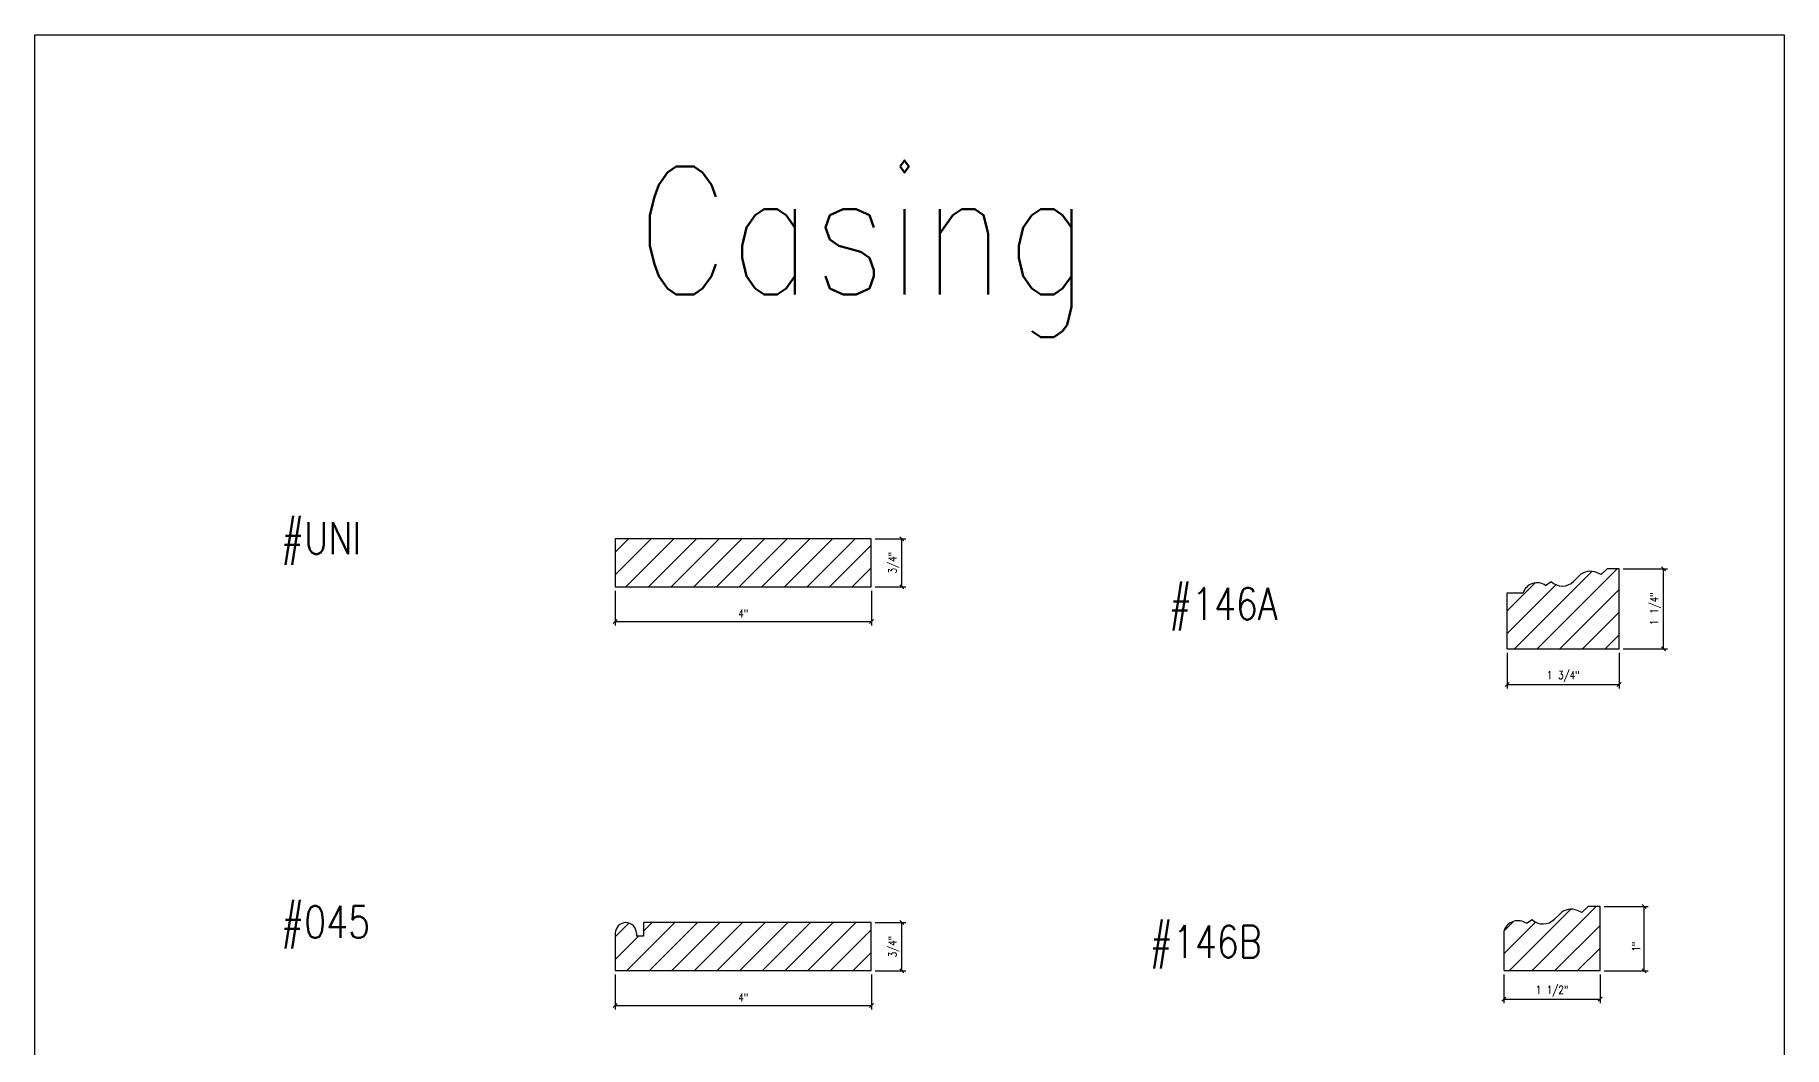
# Model space of a CAD drawing. Header units: inches. Extents: x 1985 to 11287, y 379 to 3234.
# Drawn here: x 8377.28 to 8404.59, y 931.47 to 947.28 of the extents above; entities that cross this region are included whole.
import ezdxf

# ---------------------------------------------------------------- set-up
doc = ezdxf.new("R2010")
doc.units = ezdxf.units.IN
doc.header["$MEASUREMENT"] = 0
doc.layers.get('0').update_dxf_attribs({"linetype": 'CONTINUOUS'})
doc.layers.get('Defpoints').update_dxf_attribs({"linetype": 'CONTINUOUS'})
for name, color, linetype in [('COTE1-1 99', 7, 'CONTINUOUS'), ('detail 99', 30, 'CONTINUOUS'), ('hatch 99', 1, 'CONTINUOUS'), ('separation 99', 3, 'CONTINUOUS'), ('wood detail 99', 7, 'CONTINUOUS')]:
    doc.layers.add(name, color=color, linetype=linetype)
doc.styles.get("Standard").update_dxf_attribs({"font": 'txt.shx', "width": 0.8})
doc.dimstyles.new('Muntin', dxfattribs={"dimtxt": 0.125, "dimasz": 0.0625, "dimexe": 0.0625, "dimexo": 0.0625, "dimgap": 0.0625, "dimtad": 1, "dimdec": 5, "dimzin": 0, "dimdsep": 46, "dimlunit": 5, "dimtxsty": 'Standard', "dimblk": 'OBLIQUE', "dimcen": 0.125, "dimclrd": 1, "dimclre": 1, "dimadec": 1, "dimazin": 0, "dimtfac": 0.375, "dimtdec": 5, "dimtmove": 0, "dimatfit": 3, "dimldrblk": 'OBLIQUE', "dimfxl": 1, "dimfrac": 2, "dimtolj": 1, "dimtzin": 0, "dimarcsym": 0})
pattern_1 = [(45, (1193.00393, -1910.72807), (-0.176776695, 0.176776695), [])]

# ---------------------------------------------------------------- blocks, each defined once
blk = doc.blocks.new('_OBLIQUE')
at = {"color": 0, "linetype": 'ByBlock'}
blk.add_line((-0.5, -0.5), (0.5, 0.5), dxfattribs=at)
blk = doc.blocks.new('*D59')
at = {"layer": 'COTE1-1 99', "color": 1, "lineweight": -2, "transparency": 16777216}
for p, q in [((8386.34, 938.602), (8386.34, 938.057)), ((8390.34, 938.602), (8390.34, 938.057)), ((8386.34, 938.12), (8390.34, 938.12))]:
    blk.add_line(p, q, dxfattribs=at)
at = {"layer": 'Defpoints', "color": 0, "transparency": 16777216}
for p in [(8386.34, 938.664), (8390.34, 938.664), (8390.34, 938.12)]:
    blk.add_point(p, dxfattribs=at)
at = {"layer": 'COTE1-1 99', "color": 1, "lineweight": -2, "transparency": 16777216, "xscale": 0.0625, "yscale": 0.0625, "zscale": 0.0625, "rotation": 180}
blk.add_blockref('_OBLIQUE', (8386.34, 938.12), dxfattribs=at)
at = {"layer": 'COTE1-1 99', "color": 1, "lineweight": -2, "transparency": 16777216, "xscale": 0.0625, "yscale": 0.0625, "zscale": 0.0625}
blk.add_blockref('_OBLIQUE', (8390.34, 938.12), dxfattribs=at)
at = {"layer": 'COTE1-1 99', "color": 0, "transparency": 16777216, "insert": (8388.34, 938.245), "char_height": 0.125, "attachment_point": 5}
blk.add_mtext('\\A1;4"', dxfattribs=at)
blk = doc.blocks.new('*D60')
at = {"layer": 'COTE1-1 99', "color": 1, "lineweight": -2, "transparency": 16777216}
for p, q in [((8390.402, 939.414), (8390.881, 939.414)), ((8390.818, 938.664), (8390.818, 939.414)), ((8390.402, 938.664), (8390.881, 938.664))]:
    blk.add_line(p, q, dxfattribs=at)
at = {"layer": 'Defpoints', "color": 0, "transparency": 16777216}
for p in [(8390.34, 939.414), (8390.818, 939.414), (8390.34, 938.664)]:
    blk.add_point(p, dxfattribs=at)
at = {"layer": 'COTE1-1 99', "color": 1, "lineweight": -2, "transparency": 16777216, "xscale": 0.0625, "yscale": 0.0625, "zscale": 0.0625}
for p, rotation in [((8390.818, 939.414), 90), ((8390.818, 938.664), 270)]:
    blk.add_blockref('_OBLIQUE', p, dxfattribs=dict(at, rotation=rotation))
at = {"layer": 'COTE1-1 99', "color": 0, "transparency": 16777216, "insert": (8390.693, 939.039), "char_height": 0.125, "attachment_point": 5, "rotation": 90}
blk.add_mtext('\\A1;3/4"', dxfattribs=at)
blk = doc.blocks.new('*D61')
at = {"layer": 'COTE1-1 99', "color": 1, "lineweight": -2, "transparency": 16777216}
for p, q in [((8386.34, 932.604), (8386.34, 932.059)), ((8390.34, 932.604), (8390.34, 932.059)), ((8386.34, 932.121), (8390.34, 932.121))]:
    blk.add_line(p, q, dxfattribs=at)
at = {"layer": 'Defpoints', "color": 0, "transparency": 16777216}
for p in [(8386.34, 932.666), (8390.34, 932.666), (8390.34, 932.121)]:
    blk.add_point(p, dxfattribs=at)
at = {"layer": 'COTE1-1 99', "color": 1, "lineweight": -2, "transparency": 16777216, "xscale": 0.0625, "yscale": 0.0625, "zscale": 0.0625, "rotation": 180}
blk.add_blockref('_OBLIQUE', (8386.34, 932.121), dxfattribs=at)
at = {"layer": 'COTE1-1 99', "color": 1, "lineweight": -2, "transparency": 16777216, "xscale": 0.0625, "yscale": 0.0625, "zscale": 0.0625}
blk.add_blockref('_OBLIQUE', (8390.34, 932.121), dxfattribs=at)
at = {"layer": 'COTE1-1 99', "color": 0, "transparency": 16777216, "insert": (8388.34, 932.246), "char_height": 0.125, "attachment_point": 5}
blk.add_mtext('\\A1;4"', dxfattribs=at)
blk = doc.blocks.new('*D62')
at = {"layer": 'COTE1-1 99', "color": 1, "lineweight": -2, "transparency": 16777216}
for p, q in [((8390.402, 933.416), (8390.881, 933.416)), ((8390.818, 932.666), (8390.818, 933.416)), ((8390.402, 932.666), (8390.881, 932.666))]:
    blk.add_line(p, q, dxfattribs=at)
at = {"layer": 'Defpoints', "color": 0, "transparency": 16777216}
for p in [(8390.34, 933.416), (8390.818, 933.416), (8390.34, 932.666)]:
    blk.add_point(p, dxfattribs=at)
at = {"layer": 'COTE1-1 99', "color": 1, "lineweight": -2, "transparency": 16777216, "xscale": 0.0625, "yscale": 0.0625, "zscale": 0.0625}
for p, rotation in [((8390.818, 933.416), 90), ((8390.818, 932.666), 270)]:
    blk.add_blockref('_OBLIQUE', p, dxfattribs=dict(at, rotation=rotation))
at = {"layer": 'COTE1-1 99', "color": 0, "transparency": 16777216, "insert": (8390.693, 933.041), "char_height": 0.125, "attachment_point": 5, "rotation": 90}
blk.add_mtext('\\A1;3/4"', dxfattribs=at)
blk = doc.blocks.new('*D65')
at = {"layer": 'COTE1-1 99', "color": 1, "lineweight": -2, "transparency": 16777216}
for p, q in [((8400.27, 937.633), (8400.27, 937.076)), ((8402.02, 937.633), (8402.02, 937.076)), ((8400.27, 937.139), (8402.02, 937.139))]:
    blk.add_line(p, q, dxfattribs=at)
at = {"layer": 'Defpoints', "color": 0, "transparency": 16777216}
for p in [(8400.27, 937.695), (8402.02, 937.695), (8402.02, 937.139)]:
    blk.add_point(p, dxfattribs=at)
at = {"layer": 'COTE1-1 99', "color": 1, "lineweight": -2, "transparency": 16777216, "xscale": 0.0625, "yscale": 0.0625, "zscale": 0.0625, "rotation": 180}
blk.add_blockref('_OBLIQUE', (8400.27, 937.139), dxfattribs=at)
at = {"layer": 'COTE1-1 99', "color": 1, "lineweight": -2, "transparency": 16777216, "xscale": 0.0625, "yscale": 0.0625, "zscale": 0.0625}
blk.add_blockref('_OBLIQUE', (8402.02, 937.139), dxfattribs=at)
at = {"layer": 'COTE1-1 99', "color": 0, "transparency": 16777216, "insert": (8401.145, 937.264), "char_height": 0.125, "attachment_point": 5}
blk.add_mtext('\\A1;1 3/4"', dxfattribs=at)
blk = doc.blocks.new('*D66')
at = {"layer": 'COTE1-1 99', "color": 1, "lineweight": -2, "transparency": 16777216}
for p, q in [((8402.082, 938.945), (8402.773, 938.945)), ((8402.71, 937.695), (8402.71, 938.945)), ((8402.082, 937.695), (8402.773, 937.695))]:
    blk.add_line(p, q, dxfattribs=at)
at = {"layer": 'Defpoints', "color": 0, "transparency": 16777216}
for p in [(8402.02, 938.945), (8402.71, 938.945), (8402.02, 937.695)]:
    blk.add_point(p, dxfattribs=at)
at = {"layer": 'COTE1-1 99', "color": 1, "lineweight": -2, "transparency": 16777216, "xscale": 0.0625, "yscale": 0.0625, "zscale": 0.0625}
for p, rotation in [((8402.71, 938.945), 90), ((8402.71, 937.695), 270)]:
    blk.add_blockref('_OBLIQUE', p, dxfattribs=dict(at, rotation=rotation))
at = {"layer": 'COTE1-1 99', "color": 0, "transparency": 16777216, "insert": (8402.585, 938.32), "char_height": 0.125, "attachment_point": 5, "rotation": 90}
blk.add_mtext('\\A1;1 1/4"', dxfattribs=at)
blk = doc.blocks.new('*D67')
at = {"layer": 'COTE1-1 99', "color": 1, "lineweight": -2, "transparency": 16777216}
for p, q in [((8400.221, 932.604), (8400.221, 932.159)), ((8401.721, 932.604), (8401.721, 932.159)), ((8400.221, 932.221), (8401.721, 932.221))]:
    blk.add_line(p, q, dxfattribs=at)
at = {"layer": 'Defpoints', "color": 0, "transparency": 16777216}
for p in [(8400.221, 932.666), (8401.721, 932.666), (8401.721, 932.221)]:
    blk.add_point(p, dxfattribs=at)
at = {"layer": 'COTE1-1 99', "color": 1, "lineweight": -2, "transparency": 16777216, "xscale": 0.0625, "yscale": 0.0625, "zscale": 0.0625, "rotation": 180}
blk.add_blockref('_OBLIQUE', (8400.221, 932.221), dxfattribs=at)
at = {"layer": 'COTE1-1 99', "color": 1, "lineweight": -2, "transparency": 16777216, "xscale": 0.0625, "yscale": 0.0625, "zscale": 0.0625}
blk.add_blockref('_OBLIQUE', (8401.721, 932.221), dxfattribs=at)
at = {"layer": 'COTE1-1 99', "color": 0, "transparency": 16777216, "insert": (8400.971, 932.346), "char_height": 0.125, "attachment_point": 5}
blk.add_mtext('\\A1;1 1/2"', dxfattribs=at)
blk = doc.blocks.new('*D68')
at = {"layer": 'COTE1-1 99', "color": 1, "lineweight": -2, "transparency": 16777216}
for p, q in [((8401.784, 933.666), (8402.475, 933.666)), ((8402.412, 932.666), (8402.412, 933.666)), ((8401.784, 932.666), (8402.475, 932.666))]:
    blk.add_line(p, q, dxfattribs=at)
at = {"layer": 'Defpoints', "color": 0, "transparency": 16777216}
for p in [(8401.721, 933.666), (8402.412, 933.666), (8401.721, 932.666)]:
    blk.add_point(p, dxfattribs=at)
at = {"layer": 'COTE1-1 99', "color": 1, "lineweight": -2, "transparency": 16777216, "xscale": 0.0625, "yscale": 0.0625, "zscale": 0.0625}
for p, rotation in [((8402.412, 933.666), 90), ((8402.412, 932.666), 270)]:
    blk.add_blockref('_OBLIQUE', p, dxfattribs=dict(at, rotation=rotation))
at = {"layer": 'COTE1-1 99', "color": 0, "transparency": 16777216, "insert": (8402.287, 933.041), "char_height": 0.125, "attachment_point": 5, "rotation": 90}
blk.add_mtext('\\A1;1"', dxfattribs=at)

msp = doc.modelspace()

# ---------------------------------------------------------------- hatches: boundary and pattern name
at = {"layer": 'hatch 99'}
h = msp.add_hatch(dxfattribs=at)
h.set_pattern_fill('ANSI31', color=256, scale=2, style=0)
h.set_pattern_definition(pattern_1)
h.paths.add_polyline_path([(8390.339514, 939.414382), (8386.339514, 939.414382), (8386.339514, 938.664382), (8390.339514, 938.664382)])
h = msp.add_hatch(dxfattribs=at)
h.set_pattern_fill('ANSI31', color=256, scale=2, style=0)
h.set_pattern_definition(pattern_1)
h.paths.add_polyline_path([(8402.019578, 938.94518), (8401.832078, 938.94518), (8401.737578, 938.85518), (8401.668035, 938.884976, 0.303776634), (8401.394671, 938.833807), (8401.306883, 938.747847, -0.408064694), (8400.957078, 938.74518), (8400.869578, 938.685351, 0.496125995), (8400.519578, 938.57018), (8400.269578, 938.57018), (8400.269578, 937.69518), (8402.019578, 937.69518)])
h = msp.add_hatch(dxfattribs=at)
h.set_pattern_fill('ANSI31', color=256, scale=2, style=0)
h.set_pattern_definition(pattern_1)
h.paths.add_polyline_path([(8401.721401, 933.66618), (8401.533901, 933.66618), (8401.439401, 933.57618), (8401.369858, 933.605976, 0.303776634), (8401.096493, 933.554807), (8401.008705, 933.468847, -0.408064694), (8400.658901, 933.46618), (8400.571401, 933.406351, 0.496125995), (8400.221401, 933.29118), (8400.221401, 932.66618), (8401.721401, 932.66618)])
h = msp.add_hatch(dxfattribs=at)
h.set_pattern_fill('ANSI31', color=256, scale=2, style=0)
h.set_pattern_definition(pattern_1)
h.paths.add_polyline_path([(8390.339514, 933.41618), (8386.783514, 933.41618), (8386.783514, 933.20618), (8386.672014, 933.20618), (8386.672014, 933.24993, 1), (8386.339514, 933.24993), (8386.339514, 932.66618), (8390.339514, 932.66618)])

# ---------------------------------------------------------------- linework, layer by layer
at = {"layer": 'separation 99'}
msp.add_lwpolyline([(8377.277335, 947.283198), (8404.594729, 947.283198), (8404.594729, 900.077791), (8377.277335, 900.077791)], close=True, dxfattribs=at)
at = {"layer": 'wood detail 99'}
for p, q in [((8386.339514, 939.414382), (8386.339514, 938.664382)), ((8390.339514, 939.414382), (8386.339514, 939.414382)), ((8390.339514, 938.664382), (8390.339514, 939.414382)), ((8401.737578, 938.85518), (8401.832078, 938.94518)), ((8402.019578, 938.94518), (8401.832078, 938.94518)), ((8402.019578, 937.69518), (8402.019578, 938.94518)), ((8386.339514, 938.664382), (8390.339514, 938.664382)), ((8400.869578, 938.685351), (8400.957078, 938.74518)), ((8401.30416, 938.74518), (8401.394671, 938.833807)), ((8401.737578, 938.85518), (8401.668035, 938.884976)), ((8400.269578, 937.69518), (8400.269578, 938.57018)), ((8400.269578, 938.57018), (8400.519578, 938.57018)), ((8400.269578, 937.69518), (8402.019578, 937.69518)), ((8400.571401, 933.406351), (8400.658901, 933.46618)), ((8401.005982, 933.46618), (8401.096493, 933.554807)), ((8401.439401, 933.57618), (8401.369858, 933.605976)), ((8401.439401, 933.57618), (8401.533901, 933.66618)), ((8401.721401, 933.66618), (8401.533901, 933.66618)), ((8401.721401, 932.66618), (8401.721401, 933.66618)), ((8386.339514, 933.24993), (8386.339514, 932.66618)), ((8386.672014, 933.24993), (8386.672014, 933.20618)), ((8386.783514, 933.20618), (8386.672014, 933.20618)), ((8386.783514, 933.41618), (8386.783514, 933.20618)), ((8390.339514, 933.41618), (8386.783514, 933.41618)), ((8390.339514, 932.66618), (8390.339514, 933.41618)), ((8400.221401, 932.66618), (8400.221401, 933.29118)), ((8386.339514, 932.66618), (8390.339514, 932.66618)), ((8400.221401, 932.66618), (8401.721401, 932.66618))]:
    msp.add_line(p, q, dxfattribs=at)
for centre, radius, start, end in [((8401.569578, 938.65518), 0.25, 66.807051, 134.3972743), ((8400.738328, 938.49481), 0.23137, 55.4397713, 160.9885908), ((8401.130619, 938.925135), 0.25, 226.0394185, 314.8339671), ((8400.440151, 933.21581), 0.23137, 55.4397713, 160.9885908), ((8400.832441, 933.646135), 0.25, 226.0394185, 314.8339671), ((8401.271401, 933.37618), 0.25, 66.807051, 134.3972743), ((8386.505764, 933.24993), 0.16625, 0, 180)]:
    msp.add_arc(centre, radius, start, end, dxfattribs=at)

# ---------------------------------------------------------------- texts
at = {"layer": 'detail 99', "width": 2.69666263, "attachment_point": 1}
for s, insert, char_height in [('Casing', (8386.676528, 945.228867), 2), ('#UNI', (8381.12254, 939.674879), 0.5), ('#146A', (8394.98823, 938.648127), 0.5), ('#045', (8381.12254, 933.676677), 0.5), ('#146B', (8394.690052, 933.369127), 0.5)]:
    msp.add_mtext(s, dxfattribs=dict(at, insert=insert, char_height=char_height))

# ---------------------------------------------------------------- dimensions: what is measured, and where the dimension line sits
at = {"layer": 'COTE1-1 99'}
for base, p1, p2, picture, middle in [((8390.81833, 939.414382), (8390.339514, 938.664382), (8390.339514, 939.414382), '*D60', (8390.69333, 939.039382)), ((8390.81833, 933.41618), (8390.339514, 932.66618), (8390.339514, 933.41618), '*D62', (8390.69333, 933.04118))]:
    dim = msp.add_linear_dim(base=base, p1=p1, p2=p2, angle=90, dimstyle='Muntin', override={"dimpost": '"'}, dxfattribs=at)
    dim.commit()
    dim.dimension.update_dxf_attribs({"geometry": picture, "text_midpoint": middle})
for base, p1, p2, picture, middle in [((8402.710317, 938.94518), (8402.019578, 937.69518), (8402.019578, 938.94518), '*D66', (8402.710317, 938.32018)), ((8402.412139, 933.66618), (8401.721401, 932.66618), (8401.721401, 933.66618), '*D68', (8402.412139, 933.04118))]:
    dim = msp.add_linear_dim(base=base, p1=p1, p2=p2, angle=90, dimstyle='Muntin', override={"dimpost": '"'}, dxfattribs=at)
    dim.commit()
    dim.dimension.update_dxf_attribs({"geometry": picture, "text_midpoint": middle, "dimtype": 160})
for base, p1, p2, picture, middle in [((8390.339514, 938.119643), (8386.339514, 938.664382), (8390.339514, 938.664382), '*D59', (8388.339514, 938.244643)), ((8402.019578, 937.138506), (8400.269578, 937.69518), (8402.019578, 937.69518), '*D65', (8401.144578, 937.263506)), ((8390.339514, 932.121441), (8386.339514, 932.66618), (8390.339514, 932.66618), '*D61', (8388.339514, 932.246441))]:
    dim = msp.add_linear_dim(base=base, p1=p1, p2=p2, dimstyle='Muntin', override={"dimpost": '"'}, dxfattribs=at)
    dim.commit()
    dim.dimension.update_dxf_attribs({"geometry": picture, "text_midpoint": middle})
dim = msp.add_linear_dim(base=(8401.721401, 932.221209), p1=(8400.221401, 932.66618), p2=(8401.721401, 932.66618), dimstyle='Muntin', override={"dimpost": '"'}, dxfattribs=at)
dim.commit()
dim.dimension.update_dxf_attribs({"geometry": '*D67', "text_midpoint": (8400.971401, 932.221209), "dimtype": 160})

doc.saveas('drawing.dxf')
